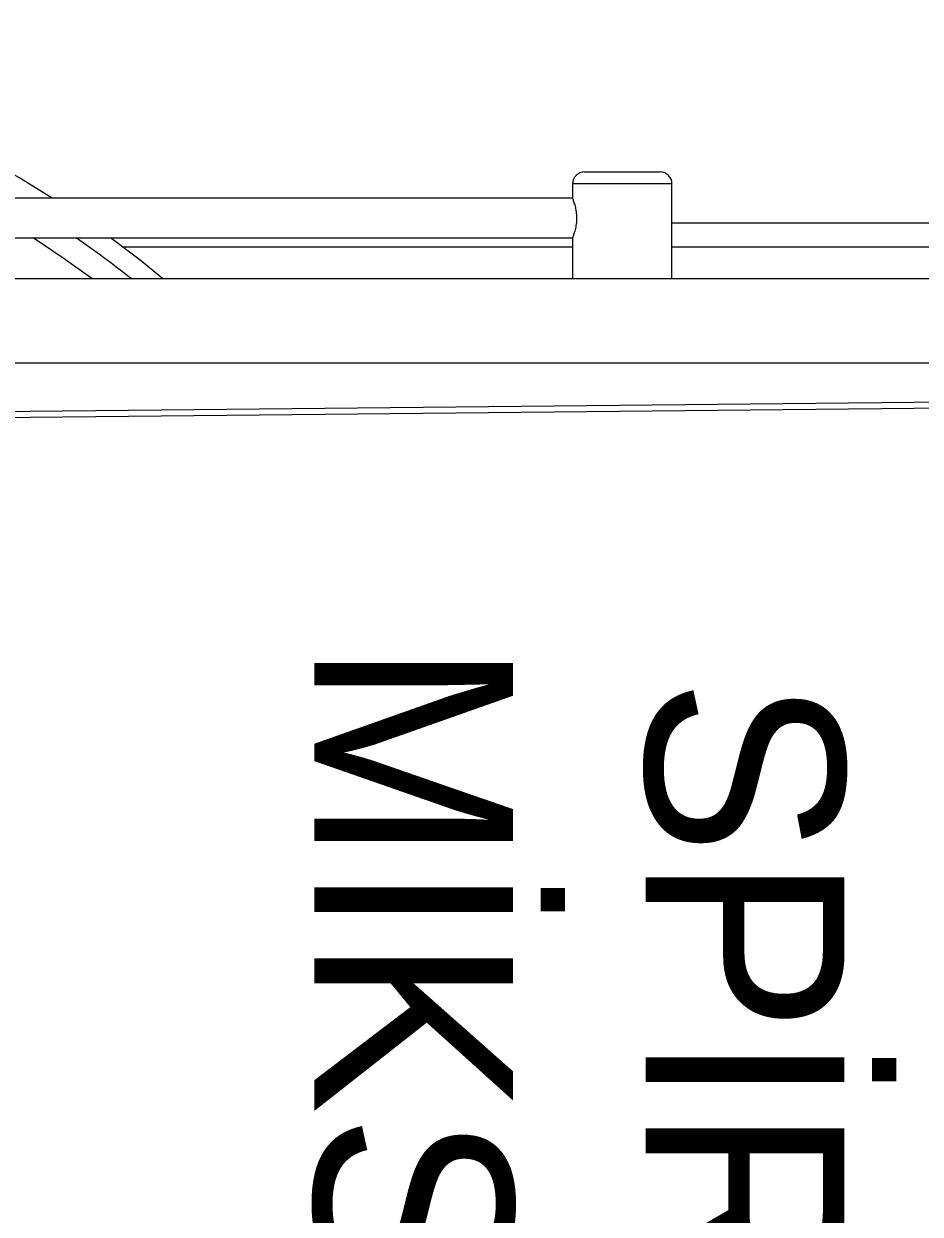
# Model space of a CAD drawing. Header units: millimetres. Extents: x 1650 to 6065, y 324 to 3836.
# Drawn here: x 3488.53 to 3511.08, y 2600.67 to 2630.61 of the extents above; entities that cross this region are included whole.
import ezdxf

# ---------------------------------------------------------------- set-up
doc = ezdxf.new("R2010")
doc.units = ezdxf.units.MM
doc.layers.add('Layer5', color=33, linetype='Continuous', lineweight=15)
doc.styles.get("Standard").update_dxf_attribs({"font": 'arial.ttf'})

# ---------------------------------------------------------------- blocks, each defined once
blk = doc.blocks.new('A$C3D6C2CD6')
at = {"color": 141, "linetype": 'Continuous', "lineweight": 15}
for p, q in [((-229.96, -388.67), (-229.96, -5)), ((-223.94, -388.67), (-223.94, -5)), ((-215.95, -678.5), (-215.95, -5)), ((-194.69, -5), (-194.69, -671.08)), ((-182.06, -601.35), (-188.04, -7.49)), ((-180.56, -600.88), (-186.54, -7.29)), ((-215.95, -388.67), (-239.74, -388.67)), ((-239.74, -388.67), (-239.74, -413.67)), ((-242.74, -410.67), (-242.74, -391.67)), ((-239.74, -413.67), (-236.15, -413.67)), ((-236.15, -413.65), (-236.15, -724.99)), ((-226.15, -724.99), (-226.15, -413.64)), ((-226.15, -413.67), (-215.95, -413.67)), ((-223.94, -526.93), (-223.94, -413.67))]:
    blk.add_line(p, q, dxfattribs=at)
at = {"color": 141, "linetype": 'Continuous', "lineweight": 15, "flags": 128}
for points in [[(-215.95, -516.78), (-220.52, -522.46), (-226.15, -529.91)], [(-215.95, -534.61), (-221.1, -541.79), (-226.15, -549.34)]]:
    blk.add_lwpolyline(points, dxfattribs=at)
at = {"color": 141, "linetype": 'Continuous', "lineweight": 15}
for centre, radius, start, end in [((-239.74, -391.67), 3, 90, 180), ((-239.74, -410.67), 3, 180, 270), ((0, -695), 275, 141.7476, 145.3221), ((0, -695), 280, 147.5002, 274.1635)]:
    blk.add_arc(centre, radius, start, end, dxfattribs=at)
for points, knots in [([(-231.15, -412.58), (-231.69, -412.6), (-232.76, -412.65), (-234.2, -412.97), (-235.35, -413.33), (-236.07, -413.62), (-236.1, -413.64), (-236.11, -413.65)], [0, 0, 0, 0, 0.200052, 0.399696, 0.60969, 0.827806, 1, 1, 1, 1]), ([(-226.2, -413.65), (-226.2, -413.64), (-226.19, -413.64), (-226.77, -413.4), (-227.79, -413.05), (-229.19, -412.71), (-230.4, -412.58), (-231.04, -412.58), (-231.15, -412.58)], [0, 0, 0, 0, 0.145279, 0.34046, 0.544353, 0.760822, 0.957606, 1, 1, 1, 1])]:
    blk.add_open_spline(points, degree=3, knots=knots, dxfattribs=at)
at = {"layer": 'Layer5', "color": 0, "insert": (3.47, -261.93), "char_height": 50, "width": 1123.6391, "attachment_point": 2}
blk.add_mtext('{\\fNeo Sans Pro|b0|i0|c162|p34;SPM 40 \\PSPİRAL\\PMİKSER}', dxfattribs=at)

msp = doc.modelspace()

# ---------------------------------------------------------------- block references
at = {"xscale": 0.1000000000003638, "yscale": 0.1000000000003638, "zscale": 0.1000000000003638, "rotation": 270}
msp.add_blockref('A$C3D6C2CD6', (3543.702, 2602.609, 0), dxfattribs=at)

doc.saveas('drawing.dxf')
